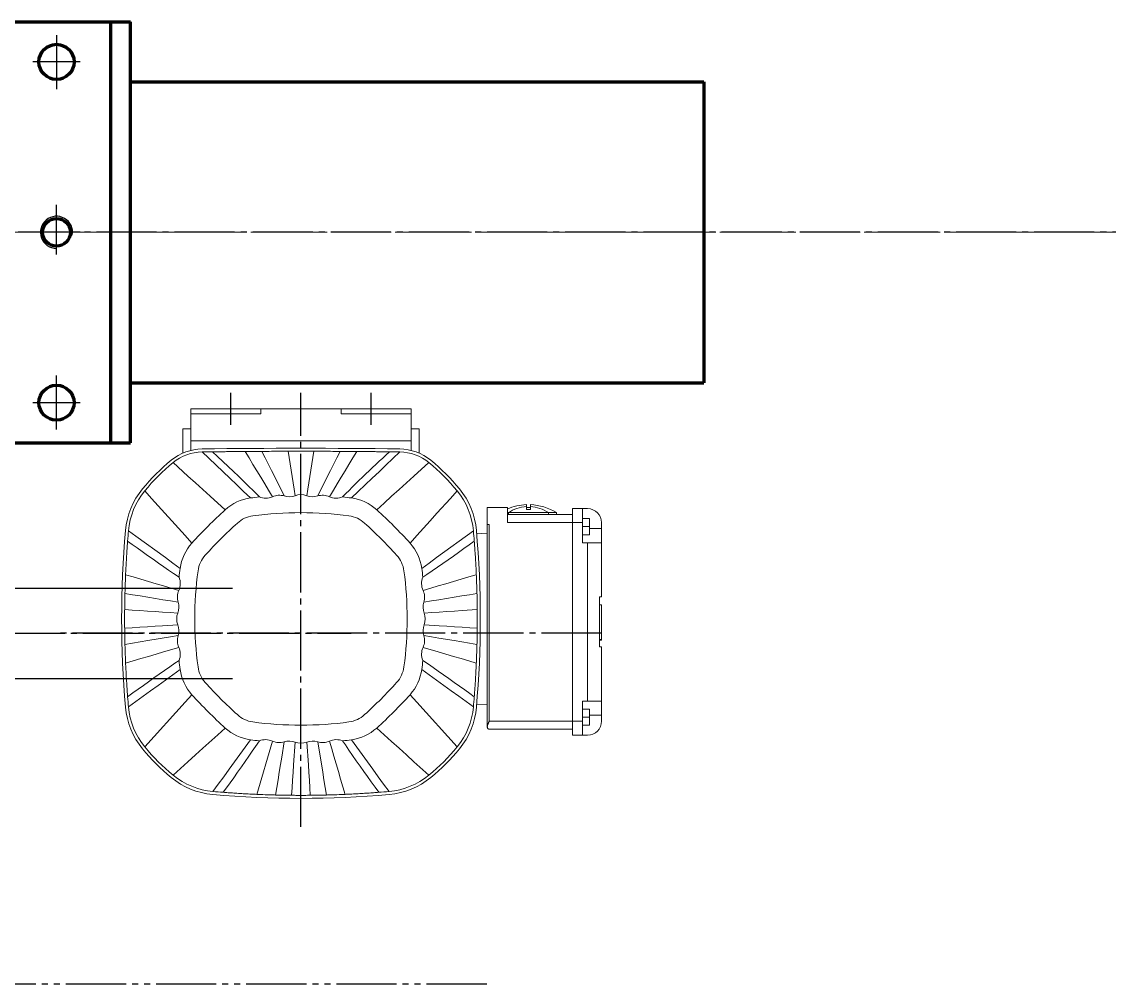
# Model space of a CAD drawing. Header units: millimetres. Extents: x 12881 to 26448, y 40 to 11902.
# Drawn here: x 18080 to 18623, y 7766 to 8246 of the extents above; entities that cross this region are included whole.
import ezdxf

# ---------------------------------------------------------------- set-up
doc = ezdxf.new("R2010")
doc.units = ezdxf.units.MM
for name, pattern in [('EB_DASHDOT', [39, 30, -3, 3, -3]), ('EB_DASHDOTDOT', [45, 30, -3, 3, -3, 3, -3]), ('点画线', [18, 12, -2, 2, -2])]:
    doc.linetypes.add(name, pattern=pattern)
doc.layers.get('0').update_dxf_attribs({"lineweight": 35})
for name, color, linetype, lineweight in [('9双点划线层', 6, 'EB_DASHDOTDOT', 0), ('CAXA0', 7, 'Continuous', 70), ('CAXA1', 1, 'EB_DASHDOT', 25), ('CAXA3', 7, 'Continuous', 25), ('CAXA4', 3, 'Continuous', 25), ('CAXA7', 30, 'EB_DASHDOTDOT', 25), ('中心线层', 1, '点画线', 18)]:
    doc.layers.add(name, color=color, linetype=linetype, lineweight=lineweight)

# ---------------------------------------------------------------- blocks, each defined once
blk = doc.blocks.new('CAXBLOCK7050_1')
at = {"layer": 'CAXA0'}
blk.add_circle((0, 0), 6.92, dxfattribs=at)
at = {"layer": 'CAXA1', "linetype": 'EB_DASHDOT', "lineweight": 25}
for p, q in [((0, -11), (0, 11)), ((11, 0), (-11, 0))]:
    blk.add_line(p, q, dxfattribs=at)
at = {"layer": 'CAXA3'}
blk.add_arc((0, 0), 8, 350, 270, dxfattribs=at)
blk = doc.blocks.new('CAXBLOCK7049_1')
at = {"layer": 'CAXA0'}
for p, q in [((-120, 105), (145, 105)), ((135, 105), (135, -105)), ((145, -105), (145, 105)), ((-130, 95), (-130, 30)), ((-63, 75), (63, 75)), ((-63, 69), (63, 69)), ((-75, -63), (-75, 63)), ((-69, -63), (-69, 63)), ((69, 63), (69, -63)), ((75, -63), (75, 63)), ((-130, 30), (-130, -30)), ((-130, -30), (-130, -95)), ((63, -69), (-63, -69)), ((63, -75), (-63, -75)), ((-120, -105), (145, -105))]:
    blk.add_line(p, q, dxfattribs=at)
for centre in [(-108, 85), (108, 85), (-108, 0), (-108, -85), (108, -85)]:
    blk.add_circle(centre, 8.75, dxfattribs=at)
for centre, radius, start, end in [((-120, 95), 10, 90, 180), ((-63, 63), 12, 90, 180), ((63, 63), 12, 0, 90), ((-63, 63), 6, 90, 180), ((63, 63), 6, 360, 90), ((-63, -63), 12, 180, 270), ((-63, -63), 6, 180, 270), ((63, -63), 12, 270, 0), ((63, -63), 6, 270, 0), ((-120, -95), 10, 180, 270)]:
    blk.add_arc(centre, radius, start, end, dxfattribs=at)
at = {"layer": 'CAXA1'}
for p, q in [((-108, 98.39), (-108, 71.37)), ((108, 98.39), (108, 71.37)), ((-108, -8.53), (-108, 13.63)), ((108, -8.53), (108, 13.63)), ((-108, -98.39), (-108, -71.37)), ((108, -98.39), (108, -71.37))]:
    blk.add_line(p, q, dxfattribs=at)
at = {"layer": 'CAXA1', "linetype": 'EB_DASHDOT', "lineweight": 25}
for p, q in [((0, -101.72), (0, 91.53)), ((-119.75, 85), (-96.25, 85)), ((119.75, 85), (96.25, 85)), ((145, 38.52), (145, 74.52)), ((-108, -11), (-108, 11)), ((108, -11), (108, 11)), ((-119.75, 0), (-96.25, 0)), ((119.75, 0), (96.25, 0)), ((66, 0), (-66, 0)), ((-119.75, -85), (-96.25, -85)), ((119.75, -85), (96.25, -85))]:
    blk.add_line(p, q, dxfattribs=at)
at = {"layer": 'CAXA4'}
blk.add_blockref('CAXBLOCK7050_1', (108, 0), dxfattribs=at)
blk = doc.blocks.new('CAXBLOCK7052_1')
at = {"layer": 'CAXA1', "linetype": 'EB_DASHDOT', "lineweight": 25}
blk.add_line((-1077.5, 0), (421.3, 0), dxfattribs=at)
at = {"layer": 'CAXA3'}
for p, q in [((-996.36, 22.5), (362.15, 22.5)), ((-996.36, -22.5), (362.15, -22.5))]:
    blk.add_line(p, q, dxfattribs=at)
blk = doc.blocks.new('CAXBLOCK7075_1')
at = {"layer": '9双点划线层', "color": 7, "linetype": 'Continuous', "lineweight": 0}
for p, q in [((-55, -20.783119), (-55, 0)), ((55, 0), (-55, 0)), ((-20, -2.5), (-20, 0)), ((20, -2.5), (20, 0)), ((55, -20.783363), (55, 0)), ((-20, -2.5), (-55, -2.5)), ((55, -2.5), (20, -2.5)), ((-59, -22.148666), (-59, -10)), ((-55.000015, -10), (-59, -10)), ((59, -10), (54.999985, -10)), ((59, -22.148666), (59, -10)), ((55, -16), (-55, -16)), ((-35.509171, -34.6632), (-49.280792, -21.543343)), ((-43.662697, -21.469528), (-44.178307, -21.475922)), ((-41.605217, -23.863907), (-44.178253, -21.475914)), ((-43.128761, -21.462975), (-43.662697, -21.469528)), ((-42.579498, -21.456322), (-43.128761, -21.462975)), ((-42.017906, -21.4496), (-42.579498, -21.456322)), ((-41.446983, -21.442856), (-42.017906, -21.4496)), ((-40.868996, -21.436127), (-41.446983, -21.442856)), ((-40.28157, -21.429398), (-40.868996, -21.436127)), ((-39.685257, -21.422661), (-40.28157, -21.429398)), ((-39.08139, -21.415947), (-39.685257, -21.422661)), ((-38.471283, -21.409256), (-39.08139, -21.415947)), ((-37.856277, -21.402626), (-38.471283, -21.409256)), ((-37.237686, -21.396049), (-37.856277, -21.402626)), ((-36.616837, -21.389565), (-37.237686, -21.396049)), ((-35.995064, -21.383171), (-36.616837, -21.389565)), ((-35.373688, -21.3769), (-35.995064, -21.383171)), ((-34.753738, -21.37075), (-35.373688, -21.3769)), ((-34.132729, -21.3647), (-34.753738, -21.37075)), ((-33.510307, -21.358749), (-34.132729, -21.3647)), ((-32.887131, -21.352905), (-33.510307, -21.358749)), ((-32.263855, -21.34716), (-32.887131, -21.352905)), ((-31.641136, -21.341537), (-32.263855, -21.34716)), ((-31.019531, -21.336029), (-31.641136, -21.341537)), ((-30.398376, -21.330635), (-31.019531, -21.336029)), ((-29.777809, -21.325356), (-30.398376, -21.330635)), ((-29.158279, -21.32019), (-29.777809, -21.325356)), ((-28.53978, -21.315147), (-29.158279, -21.32019)), ((-27.864288, -21.309769), (-28.53978, -21.315147)), ((-27.358459, -21.305817), (-27.864265, -21.309761)), ((-25.912636, -24.531647), (-27.864265, -21.309761)), ((-26.70739, -21.300842), (-27.358459, -21.305817)), ((-25.928024, -21.295044), (-26.70739, -21.300842)), ((-25.037331, -21.288628), (-25.928024, -21.295044)), ((-24.052307, -21.281784), (-25.037331, -21.288628)), ((-23.014656, -21.274879), (-24.052307, -21.281784)), ((-22.066772, -21.268822), (-23.014656, -21.274879)), ((-21.234055, -21.263718), (-22.066772, -21.268822)), ((-20.522766, -21.259521), (-21.234055, -21.263718)), ((-19.939186, -21.256187), (-20.522766, -21.259521)), ((-19.489578, -21.2537), (-19.939186, -21.256187)), ((-17.896927, -24.432877), (-19.489571, -21.2537)), ((-18.265572, -21.247169), (-19.489548, -21.2537)), ((-17.080055, -21.241249), (-18.265572, -21.247169)), ((-15.889565, -21.235703), (-17.080055, -21.241249)), ((-14.697456, -21.230545), (-15.889565, -21.235703)), ((-13.50708, -21.225792), (-14.697456, -21.230545)), ((-12.321281, -21.221458), (-13.50708, -21.225792)), ((-11.135651, -21.217529), (-12.321281, -21.221458)), ((-9.950348, -21.213997), (-11.135651, -21.217529)), ((-8.767334, -21.210869), (-9.950348, -21.213997)), ((-7.585846, -21.208138), (-8.767334, -21.210869)), ((-6.383865, -21.205765), (-7.585846, -21.208138)), ((-5.89135, -24.368423), (-6.383865, -21.205765)), ((-5.823265, -21.204788), (-6.383858, -21.205757)), ((-5.129387, -21.203712), (-5.823265, -21.204788)), ((-4.31192, -21.202629), (-5.129387, -21.203712)), ((-3.380554, -21.201622), (-4.31192, -21.202629)), ((-2.344986, -21.200783), (-3.380554, -21.201622)), ((-1.214905, -21.200218), (-2.344986, -21.200783)), ((0, -21.200005), (-1.214905, -21.200218)), ((1.214905, -21.200218), (0, -21.200005)), ((2.344986, -21.200783), (1.214905, -21.200218)), ((3.380554, -21.201622), (2.344986, -21.200783)), ((4.31192, -21.202629), (3.380554, -21.201622)), ((5.129387, -21.203712), (4.31192, -21.202629)), ((5.823265, -21.204788), (5.129387, -21.203712)), ((6.383858, -21.205757), (5.823265, -21.204788)), ((6.383865, -21.205765), (5.89135, -24.368423)), ((7.588844, -21.208145), (6.383865, -21.205765)), ((8.779331, -21.210907), (7.588844, -21.208145)), ((9.973347, -21.214073), (8.779331, -21.210907)), ((11.168182, -21.217644), (9.973347, -21.214073)), ((12.36113, -21.221603), (11.168182, -21.217644)), ((13.549549, -21.225952), (12.36113, -21.221603)), ((14.736816, -21.230705), (13.549549, -21.225952)), ((15.923801, -21.235847), (14.736816, -21.230705)), ((17.107826, -21.241379), (15.923801, -21.235847)), ((18.289688, -21.247292), (17.107826, -21.241379)), ((19.489567, -21.2537), (17.896931, -24.432877)), ((19.489567, -21.2537), (18.289688, -21.247292)), ((19.93969, -21.256195), (19.489574, -21.2537)), ((20.524216, -21.259529), (19.93969, -21.256195)), ((21.236813, -21.263733), (20.524216, -21.259529)), ((22.071136, -21.268852), (21.236813, -21.263733)), ((23.020851, -21.274918), (22.071136, -21.268852)), ((24.058693, -21.28183), (23.020851, -21.274918)), ((25.041985, -21.288658), (24.058693, -21.28183)), ((25.931049, -21.295067), (25.041985, -21.288658)), ((27.864269, -21.309761), (25.912632, -24.531647)), ((26.709026, -21.300858), (25.931049, -21.295067)), ((27.359051, -21.305817), (26.709026, -21.300858)), ((27.864262, -21.309761), (27.359051, -21.305817)), ((28.515625, -21.314919), (27.864311, -21.309746)), ((29.18644, -21.320404), (28.515625, -21.314919)), ((29.943096, -21.326752), (29.18644, -21.320404)), ((30.769859, -21.333847), (29.943096, -21.326752)), ((31.586712, -21.341057), (30.769859, -21.333847)), ((32.392651, -21.348351), (31.586712, -21.341057)), ((33.187, -21.355713), (32.392651, -21.348351)), ((33.969074, -21.363144), (33.187, -21.355713)), ((34.738201, -21.370613), (33.969074, -21.363144)), ((35.493706, -21.378113), (34.738201, -21.370613)), ((36.234901, -21.385628), (35.493706, -21.378113)), ((36.961117, -21.393135), (36.234901, -21.385628)), ((37.671669, -21.400627), (36.961117, -21.393135)), ((38.365887, -21.408089), (37.671669, -21.400627)), ((39.049847, -21.415581), (38.365887, -21.408089)), ((39.730511, -21.423164), (39.049847, -21.415581)), ((40.405069, -21.430809), (39.730511, -21.423164)), ((41.070671, -21.438469), (40.405069, -21.430809)), ((41.724461, -21.446121), (41.070671, -21.438469)), ((42.363585, -21.45372), (41.724461, -21.446121)), ((42.986683, -21.461235), (42.363585, -21.45372)), ((44.178251, -21.475922), (42.495085, -23.037109)), ((43.593195, -21.468666), (42.986683, -21.461235)), ((44.17828, -21.475922), (43.593195, -21.468666)), ((49.280792, -21.543343), (45.837887, -24.823303)), ((-56.401901, -33.579338), (-63.845322, -26.861961)), ((-38.974403, -26.315651), (-41.605217, -23.863907)), ((-36.327705, -28.795235), (-38.974403, -26.315651)), ((-23.960999, -27.753525), (-25.912636, -24.531647)), ((-14.711655, -30.791229), (-17.896927, -24.432877)), ((-5.398827, -27.53109), (-5.89135, -24.368423)), ((5.89135, -24.368423), (5.398827, -27.53109)), ((17.896931, -24.432877), (14.711651, -30.791229)), ((25.912632, -24.531647), (23.960995, -27.753525)), ((39.101883, -26.196846), (37.41058, -27.779259)), ((40.799839, -24.613441), (39.101883, -26.196846)), ((42.495085, -23.037109), (40.799839, -24.613441)), ((45.837887, -24.823303), (42.394981, -28.103271)), ((63.84532, -26.861961), (56.401905, -33.579338)), ((-33.707016, -31.266716), (-36.327705, -28.795235)), ((-31.154236, -33.694176), (-33.707016, -31.266716)), ((-20.057724, -34.197296), (-23.960999, -27.753525)), ((-13.119011, -33.970398), (-14.711655, -30.791229)), ((-4.906311, -30.693756), (-5.398827, -27.53109)), ((-4.413788, -33.856415), (-4.906311, -30.693756)), ((4.906311, -30.693756), (4.413788, -33.856415)), ((5.398827, -27.53109), (4.906311, -30.693756)), ((14.711651, -30.791229), (13.119011, -33.970398)), ((22.009361, -30.97541), (20.057724, -34.197296)), ((23.960995, -27.753525), (22.009361, -30.97541)), ((32.383518, -32.522346), (30.671452, -34.15583)), ((34.074711, -30.918953), (32.383518, -32.522346)), ((35.735302, -29.352615), (34.074711, -30.918953)), ((38.952076, -31.383232), (35.509171, -34.6632)), ((37.41058, -27.779259), (35.735302, -29.352615)), ((42.394981, -28.103271), (38.952076, -31.383232)), ((-52.680199, -36.938034), (-56.401901, -33.579338)), ((-48.958488, -40.296722), (-52.680199, -36.938034)), ((-32.066261, -37.943161), (-35.509171, -34.6632)), ((-28.62336, -41.223129), (-32.066261, -37.943161)), ((-28.65358, -36.097473), (-31.154236, -33.694176)), ((-26.142769, -38.545242), (-28.65358, -36.097473)), ((-18.106087, -37.419174), (-20.057724, -34.197296)), ((-16.154449, -40.64106), (-18.106087, -37.419174)), ((-11.526375, -37.149574), (-13.119011, -33.970398)), ((-9.933731, -40.328751), (-11.526375, -37.149574)), ((-3.921272, -37.019081), (-4.413788, -33.856415)), ((-3.428749, -40.18174), (-3.921272, -37.019081)), ((3.921272, -37.019081), (3.428749, -40.18174)), ((4.413788, -33.856415), (3.921272, -37.019081)), ((11.526371, -37.149574), (9.933735, -40.328751)), ((13.119011, -33.970398), (11.526371, -37.149574)), ((18.106087, -37.419174), (16.154453, -40.64106)), ((20.057724, -34.197296), (18.106087, -37.419174)), ((27.2603, -37.45076), (25.59901, -39.081055)), ((28.957413, -35.803825), (27.2603, -37.45076)), ((32.066265, -37.943161), (28.62336, -41.223129)), ((30.671452, -34.15583), (28.957413, -35.803825)), ((35.509171, -34.6632), (32.066265, -37.943161)), ((52.680199, -36.938034), (48.95849, -40.296722)), ((56.401905, -33.579338), (52.680199, -36.938034)), ((-74.579346, -44.676392), (-77.938034, -40.954681)), ((-45.236786, -43.655411), (-48.958488, -40.296722)), ((-25.18045, -44.50309), (-28.62336, -41.223129)), ((-23.685547, -40.986839), (-26.142769, -38.545242)), ((-21.764442, -42.935692), (-23.685547, -40.986839)), ((-20.773254, -43.95739), (-21.764442, -42.935692)), ((-14.20282, -43.862946), (-16.154449, -40.64106)), ((-8.341095, -43.507927), (-9.933731, -40.328751)), ((-2.936234, -43.344406), (-3.428749, -40.18174)), ((3.428749, -40.18174), (2.936234, -43.344406)), ((9.933735, -40.328751), (8.341095, -43.507927)), ((16.154453, -40.64106), (14.202816, -43.862946)), ((22.369682, -42.318207), (20.773296, -43.957405)), ((23.978302, -40.693085), (22.369682, -42.318207)), ((25.59901, -39.081055), (23.978302, -40.693085)), ((28.62336, -41.223129), (25.180454, -44.50309)), ((48.95849, -40.296722), (45.236784, -43.655411)), ((77.938037, -40.954681), (74.579348, -44.676392)), ((-71.220657, -48.398094), (-74.579346, -44.676392)), ((-67.861969, -52.119801), (-71.220657, -48.398094)), ((-37.793365, -50.372787), (-45.236786, -43.655411)), ((41.515076, -47.014099), (37.793369, -50.372787)), ((45.236784, -43.655411), (41.515076, -47.014099)), ((74.579348, -44.676392), (67.861969, -52.119801)), ((112.5, -48.82748), (112.5, -47.818871)), ((112.5, -50.232635), (112.5, -48.827541)), ((114.5, -50.232635), (114.5, -47.818871)), ((-64.503281, -55.841511), (-67.861969, -52.119801)), ((67.861969, -52.119801), (64.50328, -55.841511)), ((93, -158.799999), (93, -49.299999)), ((103, -49.299999), (93, -49.299999)), ((103, -56.799999), (103, -49.299999)), ((127.5, -51.799999), (103, -51.799999)), ((135.5, -52.799999), (103, -52.799999)), ((103.5, -52.799999), (103.5, -51.799999)), ((123.5, -52.799999), (123.5, -51.799999)), ((127.5, -52.799999), (127.5, -51.799999)), ((135.5, -162.799999), (135.5, -49.799999)), ((143, -49.799999), (135.5, -49.799999)), ((140.5, -66.799999), (140.5, -49.799999)), ((-61.144592, -59.563217), (-64.503281, -55.841511)), ((-57.785904, -63.284924), (-61.144592, -59.563217)), ((61.14459, -59.563217), (57.785901, -63.284924)), ((64.50328, -55.841511), (61.14459, -59.563217)), ((94, -57.799999), (93, -57.799999)), ((94, -155.799999), (94, -57.799999)), ((140.5, -56.799999), (103, -56.799999)), ((144, -54.799999), (140.5, -54.799999)), ((144, -58.799999), (140.5, -58.799999)), ((144, -58.799999), (144, -54.799999)), ((144, -62.799999), (144, -58.799999)), ((150, -59.799999), (150, -56.799999)), ((-82.379898, -63.546848), (-86.06041, -60.868065)), ((-67.657913, -74.261982), (-82.379898, -63.546848)), ((-54.427208, -67.00663), (-57.785904, -63.284924)), ((57.785901, -63.284924), (54.427212, -67.00663)), ((86.060404, -60.868065), (67.657908, -74.261982)), ((93, -62.299999), (87.674534, -62.114029)), ((144, -62.799999), (140.5, -62.799999)), ((150, -59.799999), (143.999992, -59.799999)), ((150, -66.799999), (150, -59.799999)), ((-86.775284, -69.878654), (-86.835922, -70.75293)), ((-86.715317, -69.035004), (-86.775284, -69.878654)), ((-86.656265, -68.223358), (-86.715317, -69.035004)), ((-86.598404, -67.445095), (-86.656265, -68.223358)), ((-86.541992, -66.701588), (-86.598404, -67.445095)), ((-86.487274, -65.994213), (-86.541992, -66.701588)), ((-84.224731, -67.623371), (-86.487289, -65.994213)), ((-81.772141, -69.385452), (-84.224731, -67.623371)), ((-79.182449, -71.240479), (-81.772141, -69.385452)), ((81.277635, -69.739594), (78.646755, -71.62281)), ((83.903888, -67.853859), (81.277635, -69.739594)), ((86.487285, -65.994213), (83.903888, -67.853859)), ((86.543661, -66.723209), (86.487281, -65.994194)), ((86.601836, -67.49044), (86.543661, -66.723209)), ((86.661526, -68.294464), (86.601836, -67.49044)), ((86.72245, -69.133862), (86.661526, -68.294464)), ((86.78433, -70.007214), (86.72245, -69.133862)), ((86.846888, -70.913097), (86.78433, -70.007214)), ((150, -66.799999), (140.5, -66.799999)), ((143, -145.799999), (143, -66.799999)), ((150, -93.799999), (150, -66.799999)), ((-87.135773, -75.461643), (-87.191986, -76.431675)), ((-87.077988, -74.49641), (-87.135773, -75.461643)), ((-87.018738, -73.537857), (-87.077988, -74.49641)), ((-86.95816, -72.587868), (-87.018738, -73.537857)), ((-86.896973, -71.65646), (-86.95816, -72.587868)), ((-86.835922, -70.75293), (-86.896973, -71.65646)), ((-76.50856, -73.14846), (-79.182449, -71.240479)), ((-73.803421, -75.069412), (-76.50856, -73.14846)), ((-71.119934, -76.963352), (-73.803421, -75.069412)), ((-63.977402, -76.940762), (-67.657913, -74.261982)), ((67.657908, -74.261982), (63.977409, -76.940762)), ((73.442003, -75.325302), (70.778673, -77.203476)), ((76.04948, -73.474884), (73.442003, -75.325302)), ((78.646755, -71.62281), (76.04948, -73.474884)), ((86.909626, -71.846916), (86.846888, -70.913097)), ((86.971389, -72.793293), (86.909626, -71.846916)), ((87.031891, -73.748322), (86.971389, -72.793293)), ((87.090956, -74.709595), (87.031891, -73.748322)), ((87.148404, -75.674713), (87.090956, -74.709595)), ((87.20406, -76.64127), (87.148404, -75.674713)), ((-87.443512, -81.251234), (-87.480789, -82.051964)), ((-87.398666, -80.322258), (-87.443512, -81.251234)), ((-87.34996, -79.351803), (-87.398666, -80.322258)), ((-87.29921, -78.378635), (-87.34996, -79.351803)), ((-87.246506, -77.404633), (-87.29921, -78.378635)), ((-87.191986, -76.431675), (-87.246506, -77.404633)), ((-68.511002, -78.790291), (-71.119934, -76.963352)), ((-66.026505, -80.512371), (-68.511002, -78.790291)), ((-63.58548, -82.182131), (-66.026505, -80.512371)), ((-60.296906, -79.619545), (-63.977402, -76.940762)), ((63.977409, -76.940762), (60.296909, -79.619545)), ((65.511884, -80.866394), (62.887645, -82.654104)), ((68.126693, -79.058075), (65.511884, -80.866394)), ((70.778673, -77.203476), (68.126693, -79.058075)), ((87.257796, -77.607628), (87.20406, -76.64127)), ((87.30972, -78.575413), (87.257796, -77.607628)), ((87.359776, -79.543461), (87.30972, -78.575413)), ((87.40739, -80.499832), (87.359776, -79.543461)), ((87.448353, -81.352331), (87.40739, -80.499832)), ((87.482852, -82.096607), (87.448353, -81.352331)), ((-87.63826, -85.812748), (-87.678635, -86.903318)), ((-87.600128, -84.836899), (-87.63826, -85.812748)), ((-87.565552, -83.991413), (-87.600128, -84.836899)), ((-87.535828, -83.291939), (-87.565552, -83.991413)), ((-87.512283, -82.754122), (-87.535828, -83.291939)), ((-87.480789, -82.051964), (-87.512299, -82.754072)), ((-83.71582, -83.874554), (-87.512283, -82.754114)), ((-79.919357, -84.994991), (-83.71582, -83.874554)), ((-76.122894, -86.115429), (-79.919357, -84.994991)), ((-72.326431, -87.235868), (-76.122894, -86.115429)), ((-60.842697, -84.026943), (-63.58548, -82.182131)), ((62.887645, -82.654104), (60.842642, -84.026806)), ((76.122898, -86.115429), (72.326438, -87.235868)), ((79.919358, -84.994991), (76.122898, -86.115429)), ((83.715817, -83.874554), (79.919358, -84.994991)), ((87.512278, -82.754114), (83.715817, -83.874554)), ((87.512309, -82.754072), (87.482852, -82.096607)), ((87.53586, -83.292667), (87.512283, -82.754122)), ((87.56563, -83.99342), (87.53586, -83.292667)), ((87.600276, -84.840612), (87.56563, -83.99342)), ((87.63848, -85.818483), (87.600276, -84.840612)), ((87.678924, -86.911266), (87.63848, -85.818483)), ((-87.838043, -92.093355), (-87.856979, -92.854538)), ((-87.824799, -91.581167), (-87.838043, -92.09334)), ((-84.045746, -92.716999), (-87.838028, -92.093348)), ((-87.806641, -90.911585), (-87.824799, -91.581167)), ((-87.783218, -90.095556), (-87.806641, -90.911585)), ((-87.754166, -89.144047), (-87.783218, -90.095556)), ((-87.719131, -88.068018), (-87.754166, -89.144047)), ((-87.678635, -86.903318), (-87.719131, -88.068018)), ((-68.529984, -88.356306), (-72.326431, -87.235868)), ((-64.733521, -89.476746), (-68.529984, -88.356306)), ((-60.937057, -90.597183), (-64.733521, -89.476746)), ((64.733518, -89.476746), (60.937058, -90.597183)), ((68.529978, -88.356306), (64.733518, -89.476746)), ((72.326438, -87.235868), (68.529978, -88.356306)), ((87.838029, -92.093348), (84.045749, -92.716999)), ((87.719393, -88.075857), (87.678924, -86.911266)), ((87.754339, -89.149635), (87.719393, -88.075857)), ((87.783319, -90.099138), (87.754339, -89.149635)), ((87.806691, -90.913502), (87.783319, -90.099138)), ((87.824812, -91.581858), (87.806691, -90.913502)), ((87.838038, -92.09334), (87.824812, -91.581858)), ((87.849298, -92.539841), (87.838038, -92.093355)), ((-87.93692, -96.869088), (-87.957123, -98.256461)), ((-87.90947, -95.298767), (-87.93692, -96.869088)), ((-87.881653, -93.932257), (-87.90947, -95.298767)), ((-87.856979, -92.854538), (-87.881653, -93.932257)), ((-80.253464, -93.340651), (-84.045746, -92.716999)), ((-76.461197, -93.964302), (-80.253464, -93.340651)), ((-72.668915, -94.587952), (-76.461197, -93.964302)), ((-68.876633, -95.211603), (-72.668915, -94.587952)), ((-65.084351, -95.835255), (-68.876633, -95.211603)), ((-61.292068, -96.458906), (-65.084351, -95.835255)), ((65.084351, -95.835255), (61.292071, -96.458906)), ((68.87663, -95.211603), (65.084351, -95.835255)), ((72.66891, -94.587952), (68.87663, -95.211603)), ((76.46119, -93.964302), (72.66891, -94.587952)), ((80.253469, -93.340651), (76.46119, -93.964302)), ((84.045749, -92.716999), (80.253469, -93.340651)), ((87.863269, -93.119055), (87.849298, -92.539841)), ((87.879281, -93.823738), (87.863269, -93.119055)), ((87.896665, -94.646633), (87.879281, -93.823738)), ((87.914749, -95.580481), (87.896665, -94.646633)), ((87.932457, -96.593916), (87.914749, -95.580481)), ((87.947101, -97.535631), (87.932457, -96.593916)), ((87.958615, -98.371131), (87.947101, -97.535631)), ((149, -118.799999), (149, -93.799999)), ((150, -93.799999), (149, -93.799999)), ((-87.993118, -102.167594), (-87.997238, -103.130738)), ((-87.988068, -101.337225), (-87.993118, -102.167594)), ((-87.982803, -100.652899), (-87.988068, -101.337225)), ((-87.978119, -100.127879), (-87.982803, -100.652899)), ((-87.970367, -99.357313), (-87.978119, -100.127864)), ((-84.189178, -100.375857), (-87.978104, -100.127872)), ((-87.957123, -98.256461), (-87.970367, -99.357313)), ((-80.400238, -100.623842), (-84.189178, -100.375857)), ((-76.611313, -100.871827), (-80.400238, -100.623842)), ((-72.822388, -101.119813), (-76.611313, -100.871827)), ((-69.033447, -101.367798), (-72.822388, -101.119813)), ((-65.244522, -101.615784), (-69.033447, -101.367798)), ((-61.455597, -101.863769), (-65.244522, -101.615784)), ((65.244523, -101.615784), (61.455593, -101.863769)), ((69.033453, -101.367798), (65.244523, -101.615784)), ((72.822384, -101.119813), (69.033453, -101.367798)), ((76.611314, -100.871827), (72.822384, -101.119813)), ((80.400245, -100.623842), (76.611314, -100.871827)), ((87.978105, -100.127872), (80.400245, -100.623842)), ((87.967373, -99.089169), (87.958615, -98.371131)), ((87.973747, -99.678495), (87.967373, -99.089169)), ((87.978112, -100.127864), (87.973747, -99.678495)), ((87.982816, -100.653621), (87.978112, -100.127879)), ((87.988076, -101.339222), (87.982816, -100.653621)), ((87.99314, -102.171309), (87.988076, -101.339222)), ((87.997254, -103.136504), (87.99314, -102.171309)), ((150, -97.800144), (148.999924, -97.800144)), ((150, -97.80022), (148.999947, -97.80022)), ((150, -97.833429), (148.999947, -97.833429)), ((150, -97.800143), (149, -97.800143)), ((150, -97.833429), (150, -97.800221)), ((150, -115.121637), (150, -97.833429)), ((-87.997238, -103.130738), (-87.999664, -104.213395)), ((-87.999664, -105.378566), (-87.999664, -104.213395)), ((-87.997253, -106.463496), (-87.999664, -105.378566)), ((-87.993134, -107.428692), (-87.997253, -106.463496)), ((-87.988083, -108.260778), (-87.993134, -107.428692)), ((-87.982819, -108.94638), (-87.988083, -108.260778)), ((-72.822388, -108.480188), (-76.611313, -108.728173)), ((-69.033447, -108.232202), (-72.822388, -108.480188)), ((-61.455597, -107.736232), (-69.033447, -108.232202)), ((69.033453, -108.232202), (61.455593, -107.736232)), ((72.822384, -108.480188), (69.033453, -108.232202)), ((76.611314, -108.728173), (72.822384, -108.480188)), ((87.988063, -108.262775), (87.98281, -108.947102)), ((87.993121, -107.432407), (87.988063, -108.262775)), ((87.997236, -106.469262), (87.993121, -107.432407)), ((87.999658, -105.386605), (87.997236, -106.469262)), ((87.999667, -104.221434), (87.997254, -103.136504)), ((87.999667, -104.221434), (87.999658, -105.386605)), ((-87.978119, -109.472121), (-87.982819, -108.94638)), ((-87.970367, -110.241847), (-87.978119, -109.472137)), ((-84.189178, -109.224144), (-87.978104, -109.472129)), ((-87.957153, -111.341297), (-87.970367, -110.241847)), ((-87.936981, -112.726841), (-87.957153, -111.341297)), ((-87.909546, -114.297232), (-87.936981, -112.726841)), ((-80.400238, -108.976158), (-84.189178, -109.224144)), ((-76.611313, -108.728173), (-80.400238, -108.976158)), ((-65.084351, -113.764746), (-76.461197, -115.635699)), ((-61.292068, -113.141094), (-65.084351, -113.764746)), ((65.084351, -113.764746), (61.292071, -113.141094)), ((68.87663, -114.388397), (65.084351, -113.764746)), ((80.400245, -108.976158), (76.611314, -108.728173)), ((84.189175, -109.224144), (80.400245, -108.976158)), ((87.978105, -109.472129), (84.189175, -109.224144)), ((87.936917, -112.730912), (87.909474, -114.301234)), ((87.957118, -111.343539), (87.936917, -112.730912)), ((87.970366, -110.242687), (87.957118, -111.343539)), ((87.978112, -109.472137), (87.970366, -110.242687)), ((87.98281, -108.947102), (87.978112, -109.472121)), ((-87.881699, -115.665774), (-87.909546, -114.297232)), ((-87.856995, -116.744966), (-87.881699, -115.665774)), ((-87.838043, -117.506646), (-87.856995, -116.744966)), ((-87.824814, -118.018143), (-87.838043, -117.50666)), ((-84.045746, -116.883001), (-87.838028, -117.506653)), ((-87.806686, -118.686499), (-87.824814, -118.018143)), ((-87.783325, -119.500862), (-87.806686, -118.686499)), ((-80.253464, -116.25935), (-84.045746, -116.883001)), ((-76.461197, -115.635699), (-80.253464, -116.25935)), ((-60.937057, -119.002817), (-68.529984, -121.243693)), ((68.529978, -121.243693), (60.937058, -119.002817)), ((76.46119, -115.635699), (68.87663, -114.388397)), ((80.253469, -116.25935), (76.46119, -115.635699)), ((84.045749, -116.883001), (80.253469, -116.25935)), ((87.838029, -117.506653), (84.045749, -116.883001)), ((87.806637, -118.688415), (87.783212, -119.504443)), ((87.824794, -118.018833), (87.806637, -118.688415)), ((87.838038, -117.50666), (87.824794, -118.018833)), ((87.856981, -116.745462), (87.838039, -117.506646)), ((87.881655, -115.667744), (87.856981, -116.745462)), ((87.909474, -114.301234), (87.881655, -115.667744)), ((150, -115.215012), (148.999916, -115.215012)), ((150, -115.338655), (148.999916, -115.338655)), ((150, -115.121637), (148.999954, -115.121637)), ((150, -115.188428), (148.999954, -115.188428)), ((150, -118.799999), (149, -118.799999)), ((150, -115.188428), (150, -115.121637)), ((150, -115.215012), (150, -115.188484)), ((150, -115.338655), (150, -115.215012)), ((150, -155.799999), (150, -118.799999)), ((-87.754333, -120.450366), (-87.783325, -119.500862)), ((-87.719391, -121.524143), (-87.754333, -120.450366)), ((-87.678925, -122.688734), (-87.719391, -121.524143)), ((-87.638474, -123.781517), (-87.678925, -122.688734)), ((-87.600281, -124.759388), (-87.638474, -123.781517)), ((-87.565628, -125.606582), (-87.600281, -124.759388)), ((-79.919357, -124.605009), (-83.71582, -125.725448)), ((-76.122894, -123.484571), (-79.919357, -124.605009)), ((-72.326431, -122.364132), (-76.122894, -123.484571)), ((-68.529984, -121.243693), (-72.326431, -122.364132)), ((76.122898, -123.484571), (68.529978, -121.243693)), ((79.919358, -124.605009), (76.122898, -123.484571)), ((83.715817, -125.725448), (79.919358, -124.605009)), ((87.600128, -124.763103), (87.565547, -125.608587)), ((87.638261, -123.787252), (87.600128, -124.763103)), ((87.678638, -122.696682), (87.638261, -123.787252)), ((87.719129, -121.531983), (87.678638, -122.696682)), ((87.754161, -120.455954), (87.719129, -121.531983)), ((87.783212, -119.504443), (87.754161, -120.455954)), ((-87.535858, -126.307334), (-87.565628, -125.606582)), ((-87.512283, -126.84588), (-87.535858, -126.307334)), ((-87.482849, -127.503393), (-87.512314, -126.845928)), ((-83.71582, -125.725448), (-87.512283, -126.845886)), ((-87.448349, -128.247669), (-87.482849, -127.503393)), ((-87.407394, -129.100168), (-87.448349, -128.247669)), ((-87.359772, -130.056541), (-87.407394, -129.100168)), ((-87.309723, -131.024588), (-87.359772, -130.056541)), ((-65.511887, -128.733606), (-68.126694, -130.541925)), ((-62.88765, -126.945896), (-65.511887, -128.733606)), ((-60.296906, -129.980453), (-63.977402, -132.659237)), ((-60.842636, -125.573195), (-62.88765, -126.945896)), ((63.977409, -132.659237), (60.296909, -129.980453)), ((63.585487, -127.41787), (60.842694, -125.573057)), ((66.026511, -129.087629), (63.585487, -127.41787)), ((68.511003, -130.809711), (66.026511, -129.087629)), ((87.512278, -126.845886), (83.715817, -125.725448)), ((87.384073, -129.572699), (87.34346, -130.375017)), ((87.423037, -128.777201), (87.384073, -129.572699)), ((87.457268, -128.056795), (87.423037, -128.777201)), ((87.486621, -127.419868), (87.457268, -128.056795)), ((87.512305, -126.845928), (87.486621, -127.419868)), ((87.535829, -126.308061), (87.512283, -126.84588)), ((87.565547, -125.608587), (87.535829, -126.308061)), ((-87.257797, -131.992373), (-87.309723, -131.024588)), ((-87.204056, -132.958733), (-87.257797, -131.992373)), ((-87.148407, -133.925287), (-87.204056, -132.958733)), ((-87.090958, -134.890404), (-87.148407, -133.925287)), ((-87.031891, -135.851679), (-87.090958, -134.890404)), ((-73.442001, -134.274698), (-76.049484, -136.125118)), ((-70.778671, -132.396524), (-73.442001, -134.274698)), ((-67.657913, -135.33802), (-71.338409, -138.016804)), ((-68.126694, -130.541925), (-70.778671, -132.396524)), ((-63.977402, -132.659237), (-67.657913, -135.33802)), ((67.657908, -135.33802), (63.977409, -132.659237)), ((71.338407, -138.016804), (67.657908, -135.33802)), ((71.119927, -132.63665), (68.511003, -130.809711)), ((73.803421, -134.530588), (71.119927, -132.63665)), ((76.508568, -136.451542), (73.803421, -134.530588)), ((87.072886, -135.187237), (87.023947, -135.979103)), ((87.120842, -134.390697), (87.072886, -135.187237)), ((87.167745, -133.590548), (87.120842, -134.390697)), ((87.213526, -132.787846), (87.167745, -133.590548)), ((87.258118, -131.98365), (87.213526, -132.787846)), ((87.301453, -131.179022), (87.258118, -131.98365)), ((87.34346, -130.375017), (87.301453, -131.179022)), ((-86.97139, -136.806705), (-87.031891, -135.851679)), ((-86.909622, -137.753084), (-86.97139, -136.806705)), ((-86.846893, -138.686905), (-86.909622, -137.753084)), ((-86.784332, -139.592787), (-86.846893, -138.686905)), ((-86.722443, -140.466137), (-86.784332, -139.592787)), ((-86.66153, -141.305534), (-86.722443, -140.466137)), ((-81.277634, -139.860405), (-83.903885, -141.746143)), ((-78.646759, -137.977192), (-81.277634, -139.860405)), ((-75.018906, -140.695585), (-78.699402, -143.374369)), ((-76.049484, -136.125118), (-78.646759, -137.977192)), ((-71.338409, -138.016804), (-75.018906, -140.695585)), ((75.018907, -140.695585), (71.338407, -138.016804)), ((78.699406, -143.374369), (75.018907, -140.695585)), ((79.182446, -138.359522), (76.508568, -136.451542)), ((81.772139, -140.214548), (79.182446, -138.359522)), ((84.224725, -141.976631), (81.772139, -140.214548)), ((86.723088, -140.456741), (86.674125, -141.133089)), ((86.772662, -139.758675), (86.723088, -140.456741)), ((86.822698, -139.039665), (86.772662, -139.758675)), ((86.873051, -138.300491), (86.822698, -139.039665)), ((86.923575, -137.541925), (86.873051, -138.300491)), ((86.974091, -136.765242), (86.923575, -137.541925)), ((87.023947, -135.979103), (86.974091, -136.765242)), ((-86.601837, -142.109558), (-86.66153, -141.305534)), ((-86.543655, -142.876789), (-86.601837, -142.109558)), ((-86.487274, -143.605806), (-86.543655, -142.876789)), ((-83.903885, -141.746143), (-86.487289, -143.605789)), ((-82.379898, -146.05315), (-86.06041, -148.731934)), ((-78.699402, -143.374369), (-82.379898, -146.05315)), ((-57.785904, -146.315075), (-77.938034, -168.645321)), ((-54.427208, -142.593369), (-57.785904, -146.315075)), ((57.785901, -146.315075), (54.427212, -142.593369)), ((77.938037, -168.645321), (57.785901, -146.315075)), ((82.379905, -146.05315), (78.699406, -143.374369)), ((86.060404, -148.731934), (82.379905, -146.05315)), ((86.487287, -143.605785), (84.224725, -141.976631)), ((86.532346, -143.024069), (86.487277, -143.605787)), ((86.578607, -142.41753), (86.532346, -143.024069)), ((86.625916, -141.786943), (86.578607, -142.41753)), ((86.674125, -141.133089), (86.625916, -141.786943)), ((140.5, -155.799999), (140.5, -145.799999)), ((150, -145.799999), (140.5, -145.799999)), ((93, -147.299999), (87.674526, -147.48597)), ((144, -149.799999), (140.5, -149.799999)), ((144, -157.799999), (144, -149.799999)), ((93.304464, -157.274033), (93.233278, -157.453972)), ((93.381523, -157.09137), (93.304464, -157.274033)), ((93.463406, -156.906693), (93.381523, -157.09137)), ((93.549093, -156.720768), (93.463406, -156.906693)), ((93.637569, -156.534363), (93.549093, -156.720768)), ((93.727821, -156.348251), (93.637569, -156.534363)), ((93.818907, -156.163277), (93.727821, -156.348251)), ((93.909904, -155.980305), (93.818907, -156.163277)), ((94, -155.799999), (93.909904, -155.980305)), ((140.5, -155.799999), (94, -155.799999)), ((144, -153.799999), (140.5, -153.799999)), ((140.5, -162.799999), (140.5, -155.799999)), ((150, -152.799999), (143.999992, -152.799999)), ((-41.515076, -162.585899), (-48.958488, -169.30328)), ((-37.793365, -159.227211), (-41.515076, -162.585899)), ((41.515076, -162.585899), (37.793369, -159.227211)), ((45.236784, -165.944592), (41.515076, -162.585899)), ((93.008062, -158.293209), (93, -158.445751)), ((93.008062, -158.927925), (93, -158.799999)), ((93.030933, -158.135059), (93.008062, -158.293209)), ((93.030933, -159.047691), (93.008062, -158.927925)), ((93.066635, -157.971657), (93.030933, -158.135059)), ((93.066635, -159.159153), (93.030933, -159.047691)), ((93.113201, -157.803352), (93.066635, -157.971657)), ((93.113201, -159.262161), (93.066635, -159.159153)), ((93.16913, -157.6306), (93.113201, -157.803352)), ((93.16913, -159.35651), (93.113201, -159.262161)), ((93.233278, -157.453972), (93.16913, -157.6306)), ((93.233278, -159.442009), (93.16913, -159.35651)), ((93.304464, -159.518494), (93.233278, -159.442009)), ((93.381523, -159.5858), (93.304464, -159.518494)), ((93.463406, -159.643818), (93.381523, -159.5858)), ((93.549093, -159.692551), (93.463406, -159.643818)), ((93.637569, -159.73201), (93.549093, -159.692551)), ((93.727821, -159.76223), (93.637569, -159.73201)), ((93.818907, -159.783421), (93.727821, -159.76223)), ((93.909904, -159.795906), (93.818907, -159.783421)), ((94, -159.799999), (93.909904, -159.795906)), ((135.5, -159.799999), (94, -159.799999)), ((143, -162.799999), (135.5, -162.799999)), ((144, -157.799999), (140.5, -157.799999)), ((-25.18045, -165.096909), (-27.859238, -168.777409)), ((-20.773056, -165.642696), (-22.617867, -168.385487)), ((-14.20282, -165.737057), (-22.045883, -192.312279)), ((-8.341095, -166.092072), (-9.588394, -173.676632)), ((-2.936234, -166.255592), (-3.680191, -177.622383)), ((3.680191, -177.622383), (2.936234, -166.255592)), ((10.835697, -181.261192), (8.341095, -166.092072)), ((15.323254, -169.53352), (14.202816, -165.737057)), ((22.145897, -167.687645), (20.773193, -165.642643)), ((23.933605, -170.311886), (22.145897, -167.687645)), ((27.859238, -168.777409), (25.180454, -165.096909)), ((48.95849, -169.30328), (45.236784, -165.944592)), ((-52.680199, -172.661968), (-56.401901, -176.02066)), ((-48.958488, -169.30328), (-52.680199, -172.661968)), ((-30.538017, -172.457909), (-33.216805, -176.138405)), ((-27.859238, -168.777409), (-30.538017, -172.457909)), ((-26.009712, -173.311005), (-27.836647, -175.919926)), ((-24.287628, -170.826511), (-26.009712, -173.311005)), ((-22.617867, -168.385487), (-24.287628, -170.826511)), ((16.443695, -173.329979), (15.323254, -169.53352)), ((17.564133, -177.126442), (16.443695, -173.329979)), ((25.741924, -172.926693), (23.933605, -170.311886)), ((27.596523, -175.578674), (25.741924, -172.926693)), ((30.538021, -172.457909), (27.859238, -168.777409)), ((33.216805, -176.138405), (30.538021, -172.457909)), ((52.680199, -172.661968), (48.95849, -169.30328)), ((56.401905, -176.02066), (52.680199, -172.661968)), ((-56.401901, -176.02066), (-63.845322, -182.738037)), ((-33.216805, -176.138405), (-35.895584, -179.818909)), ((-29.730591, -178.603424), (-31.651543, -181.308571)), ((-27.836647, -175.919926), (-29.730591, -178.603424)), ((-10.212051, -177.46891), (-10.835701, -181.261192)), ((-9.588394, -173.676632), (-10.212051, -177.46891)), ((-3.680191, -177.622383), (-3.928169, -181.411316)), ((3.928169, -181.411316), (3.680191, -177.622383)), ((18.68457, -180.922897), (17.564133, -177.126442)), ((29.474697, -178.242004), (27.596523, -175.578674)), ((31.325119, -180.84948), (29.474697, -178.242004)), ((35.895584, -179.818909), (33.216805, -176.138405)), ((63.84532, -182.738037), (56.401905, -176.02066)), ((-38.574371, -183.499405), (-41.253151, -187.179909)), ((-35.895584, -179.818909), (-38.574371, -183.499405)), ((-33.559525, -183.982445), (-35.414551, -186.572136)), ((-31.651543, -181.308571), (-33.559525, -183.982445)), ((-10.835701, -181.261192), (-11.459351, -185.053467)), ((-3.928169, -181.411316), (-4.176155, -185.200241)), ((4.176155, -185.200241), (3.928169, -181.411316)), ((11.459351, -185.053467), (10.835697, -181.261192)), ((19.805008, -184.71936), (18.68457, -180.922897)), ((33.177193, -183.446754), (31.325119, -180.84948)), ((35.060406, -186.077637), (33.177193, -183.446754)), ((38.574368, -183.499405), (35.895584, -179.818909)), ((41.253151, -187.179909), (38.574368, -183.499405)), ((-41.253151, -187.179909), (-43.931938, -190.860405)), ((-37.176628, -189.024727), (-38.805786, -191.287285)), ((-35.414551, -186.572136), (-37.176628, -189.024727)), ((-12.083, -188.845749), (-12.70665, -192.638031)), ((-11.459351, -185.053467), (-12.083, -188.845749)), ((-4.424141, -188.989174), (-4.672127, -192.778107)), ((-4.176155, -185.200241), (-4.424141, -188.989174)), ((4.424141, -188.989174), (4.176155, -185.200241)), ((4.672127, -192.778107), (4.424141, -188.989174)), ((12.083, -188.845749), (11.459351, -185.053467)), ((12.706654, -192.638031), (12.083, -188.845749)), ((20.925446, -188.515816), (19.805008, -184.71936)), ((22.045887, -192.312279), (20.925446, -188.515816)), ((36.946144, -188.703888), (35.060406, -186.077637)), ((38.80579, -191.287285), (36.946144, -188.703888)), ((43.931934, -190.860405), (41.253151, -187.179909)), ((-38.224068, -191.332344), (-38.805786, -191.287277)), ((-37.617531, -191.378609), (-38.224068, -191.332344)), ((-36.986946, -191.425919), (-37.617531, -191.378609)), ((-36.333092, -191.474121), (-36.986946, -191.425919)), ((-35.656738, -191.523087), (-36.333092, -191.474121)), ((-34.958672, -191.572662), (-35.656738, -191.523087)), ((-34.239662, -191.622696), (-34.958672, -191.572662)), ((-33.500488, -191.67305), (-34.239662, -191.622696)), ((-32.741928, -191.723572), (-33.500488, -191.67305)), ((-31.96524, -191.774094), (-32.741928, -191.723572)), ((-31.1791, -191.823944), (-31.96524, -191.774094)), ((-30.387238, -191.872887), (-31.1791, -191.823944)), ((-29.590698, -191.920845), (-30.387238, -191.872887)), ((-28.79055, -191.967743), (-29.590698, -191.920845)), ((-27.987846, -192.013527), (-28.79055, -191.967743)), ((-27.183647, -192.058121), (-27.987846, -192.013527)), ((-26.379021, -192.101456), (-27.183647, -192.058121)), ((-25.57502, -192.143463), (-26.379021, -192.101456)), ((-24.772697, -192.184074), (-25.57502, -192.143463)), ((-23.977203, -192.223038), (-24.772697, -192.184074)), ((-23.256798, -192.257271), (-23.977203, -192.223038)), ((-22.619865, -192.286621), (-23.256798, -192.257271)), ((-22.045929, -192.312302), (-22.619865, -192.286621)), ((-21.508064, -192.335831), (-22.045876, -192.312286)), ((-20.808586, -192.365547), (-21.508064, -192.335831)), ((-19.963104, -192.400131), (-20.808586, -192.365547)), ((-18.987251, -192.438263), (-19.963104, -192.400131)), ((-17.896683, -192.478638), (-18.987251, -192.438263)), ((-16.731979, -192.519127), (-17.896683, -192.478638)), ((-15.655952, -192.554161), (-16.731979, -192.519127)), ((-14.704445, -192.583214), (-15.655952, -192.554161)), ((-13.888412, -192.606636), (-14.704445, -192.583214)), ((-13.218834, -192.624794), (-13.888412, -192.606636)), ((-12.706657, -192.638039), (-13.218834, -192.624794)), ((-12.260338, -192.649292), (-12.706642, -192.638039)), ((-11.681763, -192.663254), (-12.260338, -192.649292)), ((-10.978065, -192.679245), (-11.681763, -192.663254)), ((-10.156403, -192.696602), (-10.978065, -192.679245)), ((-9.223915, -192.714668), (-10.156403, -192.696602)), ((-8.210526, -192.732384), (-9.223915, -192.714668)), ((-7.267563, -192.747055), (-8.210526, -192.732384)), ((-6.430962, -192.758591), (-7.267563, -192.747055)), ((-5.712006, -192.767357), (-6.430962, -192.758591)), ((-5.121971, -192.773743), (-5.712006, -192.767357)), ((-4.672134, -192.778114), (-5.121971, -192.773743)), ((-4.273155, -192.781731), (-4.672127, -192.778107)), ((-3.773941, -192.785797), (-4.273155, -192.781731)), ((-3.180946, -192.78994), (-3.773941, -192.785797)), ((-2.500603, -192.793793), (-3.180946, -192.78994)), ((-1.739365, -192.796997), (-2.500603, -192.793793)), ((-0.903687, -192.799187), (-1.739365, -192.796997)), ((0, -192.800003), (-0.903687, -192.799187)), ((0.903664, -192.799187), (0, -192.800003)), ((1.739388, -192.796997), (0.903664, -192.799187)), ((2.500679, -192.793793), (1.739388, -192.796997)), ((3.181076, -192.78994), (2.500679, -192.793793)), ((3.774094, -192.785797), (3.181076, -192.78994)), ((4.27327, -192.781731), (3.774094, -192.785797)), ((4.672127, -192.778107), (4.27327, -192.781731)), ((5.121506, -192.77375), (4.672134, -192.778114)), ((5.710831, -192.767372), (5.121506, -192.77375)), ((6.428871, -192.758614), (5.710831, -192.767372)), ((7.264366, -192.747101), (6.428871, -192.758614)), ((8.206085, -192.73246), (7.264366, -192.747101)), ((9.219521, -192.714752), (8.206085, -192.73246)), ((10.153366, -192.696663), (9.219521, -192.714752)), ((10.976261, -192.679283), (10.153366, -192.696663)), ((11.680946, -192.663269), (10.976261, -192.679283)), ((12.260159, -192.6493), (11.680946, -192.663269)), ((12.706646, -192.638039), (12.260159, -192.6493)), ((13.218143, -192.624809), (12.706661, -192.638039)), ((13.886497, -192.606689), (13.218143, -192.624809)), ((14.700863, -192.583321), (13.886497, -192.606689)), ((15.650364, -192.554337), (14.700863, -192.583321)), ((16.724144, -192.519394), (15.650364, -192.554337)), ((17.888733, -192.478928), (16.724144, -192.519394)), ((18.981518, -192.438477), (17.888733, -192.478928)), ((19.959389, -192.400276), (18.981518, -192.438477)), ((20.80658, -192.365631), (19.959389, -192.400276)), ((21.507332, -192.335861), (20.80658, -192.365631)), ((22.045879, -192.312286), (21.507332, -192.335861)), ((22.583416, -192.2883), (22.045929, -192.312309)), ((23.177608, -192.261017), (22.583416, -192.2883)), ((23.840569, -192.229652), (23.177608, -192.261017)), ((24.58437, -192.19342), (23.840569, -192.229652)), ((25.382767, -192.153358), (24.58437, -192.19342)), ((26.182491, -192.111938), (25.382767, -192.153358)), ((26.98209, -192.069237), (26.182491, -192.111938)), ((27.780643, -192.025314), (26.98209, -192.069237)), ((28.578995, -191.980095), (27.780643, -192.025314)), ((29.377293, -191.933586), (28.578995, -191.980095)), ((30.174179, -191.88588), (29.377293, -191.933586)), ((30.968304, -191.83709), (30.174179, -191.88588)), ((31.758305, -191.7873), (30.968304, -191.83709)), ((32.542831, -191.736626), (31.758305, -191.7873)), ((33.32053, -191.68515), (32.542831, -191.736626)), ((34.086533, -191.633247), (33.32053, -191.68515)), ((34.831444, -191.581627), (34.086533, -191.633247)), ((35.554115, -191.530472), (34.831444, -191.581627)), ((36.253746, -191.47995), (35.554115, -191.530472)), ((36.929527, -191.430214), (36.253746, -191.47995)), ((37.580666, -191.381416), (36.929527, -191.430214)), ((38.20636, -191.333717), (37.580666, -191.381416)), ((38.805805, -191.287277), (38.20636, -191.333717))]:
    blk.add_line(p, q, dxfattribs=at)
for centre, radius, start, end in [((-48.953359, -45.041058), 25, 90.79834688, 129.32366525), ((-48.953359, -45.041058), 23.5, 90.79834688, 129.32366525), ((0, -3558.099643), 3538.399643, 89.201653122, 90.798346879), ((0, -3558.099643), 3536.899643, 90.715681376, 90.798346878), ((0, -3558.099643), 3536.899643, 89.201653122, 89.284318624), ((48.953359, -45.041058), 23.5, 50.67633475, 89.20165312), ((48.953359, -45.041058), 25, 50.67633475, 89.20165312), ((0, -104.8), 102.25, 129.32366525, 140.67633475), ((0, -104.8), 100.75, 129.32366525, 140.67633475), ((0, -104.8), 100.75, 39.32366525, 50.67633475), ((0, -104.8), 102.25, 39.32366525, 50.67633475), ((-49.702421, -64.084747), 38, 140.67633475, 174.94406396), ((-49.702421, -64.084747), 36.5, 140.67633475, 174.94406396), ((-10.809725, -51.317455), 8.190411, 72.45798789, 114.4737377), ((-5.872463, -35.698404), 8.190411, 252.45798789, 291.0078749), ((0, -50.990411), 8.190411, 68.9921251, 111.0078749), ((5.872463, -35.698404), 8.190411, 248.9921251, 287.54201211), ((10.809725, -51.317455), 8.190411, 65.52626231, 107.54201211), ((49.702421, -64.084747), 36.5, 5.05593605, 39.32366525), ((49.702421, -64.084747), 38, 5.05593605, 39.32366525), ((59.758942, -55.846641), 25, 39.25738714, 39.32366525), ((-22.016066, -67.789066), 23.5, 97.73866114, 132.17324581), ((0, -229.8), 187, 96.37798848, 97.73866114), ((-17.595908, -36.40843), 8.190411, 247.17361793, 294.47373769), ((17.595908, -36.40843), 8.190411, 245.52626231, 292.82638207), ((0, -229.8), 187, 82.26133885, 83.62201152), ((22.016066, -67.789066), 23.5, 47.82675419, 82.26133885), ((113.5, -74.299999), 26.5, 92.16261808, 113.34246053), ((113.5, -66.966666), 18.166667, 93.15549074, 123.39848847), ((113.5, -74.299999), 26.5, 58.1092082, 87.83738192), ((113.5, -66.966666), 18.166667, 56.60151153, 86.84450926), ((122.329473, -227.129473), 238.5, 132.17324581, 137.82675419), ((-22.016066, -67.789066), 14.5, 97.73866114, 132.17324581), ((0, -229.8), 178, 82.26133885, 97.73866114), ((22.016066, -67.789066), 14.5, 47.82675419, 82.26133885), ((-122.329473, -227.129473), 238.5, 42.17324581, 47.82675419), ((113.5, -74.299999), 25.099801, 87.71667718, 92.28332282), ((113.5, -66.966666), 16.763883, 86.58015905, 93.41984094), ((143, -56.799999), 7, 0, 90), ((122.329473, -227.129473), 229.5, 132.17324581, 137.82675419), ((-122.329473, -227.129473), 229.5, 42.17324581, 47.82675419), ((410.5, -104.8), 500, 174.94406395, 185.05593605), ((410.5, -104.8), 498.5, 174.94406395, 175.53528661), ((-410.5, -104.8), 498.5, 4.46471339, 5.05593605), ((-410.5, -104.8), 500, 354.94406395, 5.05593605), ((-37.010934, -82.783935), 23.5, 137.82675419, 172.26133886), ((37.010934, -82.783935), 23.5, 7.73866114, 42.17324581), ((-37.010934, -82.783935), 14.5, 137.82675419, 172.26133886), ((37.010934, -82.783935), 14.5, 7.73866114, 42.17324581), ((125, -104.8), 187, 172.26133886, 173.62201152), ((125, -104.8), 178, 172.26133886, 187.73866114), ((-125, -104.8), 178, 352.26133886, 7.73866114), ((-125, -104.8), 187, 6.37798848, 7.73866114), ((-68.391571, -87.204092), 8.190411, 335.52626231, 22.82638207), ((68.391571, -87.204092), 8.190411, 157.17361793, 204.47373769), ((-53.482546, -93.990275), 8.190411, 155.52626231, 197.54201211), ((53.482546, -93.990275), 8.190411, 342.45798789, 24.47373769), ((-69.101596, -98.927537), 8.190411, 338.9921251, 17.54201211), ((69.101596, -98.927537), 8.190411, 162.45798789, 201.0078749), ((-53.809589, -104.8), 8.190411, 158.9921251, 201.0078749), ((53.809589, -104.8), 8.190411, 338.9921251, 21.0078749), ((-69.101596, -110.672463), 8.190411, 342.45798789, 21.0078749), ((69.101596, -110.672463), 8.190411, 158.9921251, 197.54201211), ((-53.482546, -115.609725), 8.190411, 162.45798789, 204.47373769), ((53.482546, -115.609725), 8.190411, 335.52626231, 17.54201211), ((-68.391571, -122.395908), 8.190411, 337.17361793, 24.47373769), ((68.391571, -122.395908), 8.190411, 155.52626231, 202.82638207), ((125, -104.8), 187, 186.37798848, 187.73866114), ((-37.010934, -126.816066), 23.5, 187.73866114, 222.17324581), ((-37.010934, -126.816066), 14.5, 187.73866114, 222.17324581), ((37.010934, -126.816066), 14.5, 317.82675419, 352.26133886), ((37.010934, -126.816066), 23.5, 317.82675419, 352.26133886), ((-125, -104.8), 187, 352.26133886, 353.62201152), ((122.329473, 17.529473), 229.5, 222.17324581, 227.82675419), ((-122.329473, 17.529473), 229.5, 312.17324581, 317.82675419), ((410.5, -104.8), 498.5, 184.46471339, 185.05593605), ((122.329473, 17.529473), 238.5, 222.17324581, 227.82675419), ((-122.329473, 17.529473), 238.5, 312.17324581, 317.82675419), ((-410.5, -104.8), 498.5, 354.94406395, 355.53528661), ((-49.702421, -145.515254), 38, 185.05593605, 219.32366525), ((-49.702421, -145.515254), 36.5, 185.05593605, 219.32366525), ((49.702421, -145.515254), 36.5, 320.67633475, 354.94406396), ((49.702421, -145.515254), 38, 320.67633475, 354.94406396), ((-22.016066, -141.810935), 14.5, 227.82675419, 262.26133885), ((0, 20.2), 178, 262.26133885, 277.73866114), ((22.016066, -141.810935), 14.5, 277.73866115, 312.17324581), ((143, -155.799999), 7, 270, 0), ((-22.016066, -141.810935), 23.5, 227.82675419, 262.26133885), ((22.016066, -141.810935), 23.5, 277.73866115, 312.17324581), ((0, 20.2), 187, 262.26133885, 263.62201152), ((-17.595908, -173.191571), 8.190411, 65.52626231, 112.82638207), ((-10.809725, -158.282546), 8.190411, 245.52626231, 287.54201211), ((-5.872463, -173.901597), 8.190411, 68.9921251, 107.54201211), ((0, -158.60959), 8.190411, 248.9921251, 291.0078749), ((5.872463, -173.901597), 8.190411, 72.45798789, 111.0078749), ((10.809725, -158.282546), 8.190411, 252.45798789, 294.4737377), ((17.595908, -173.191571), 8.190411, 67.17361793, 114.47373769), ((0, 20.2), 187, 276.37798848, 277.73866114), ((0, -104.8), 102.25, 219.32366525, 230.67633475), ((0, -104.8), 102.25, 219.32366525, 230.67633475), ((0, -104.8), 100.75, 219.32366525, 230.67633475), ((0, -104.8), 100.75, 309.32366525, 320.67633475), ((0, -104.8), 102.25, 309.32366525, 320.67633475), ((59.758942, -153.753359), 25, 320.67633475, 320.8948926), ((-48.953359, -164.558942), 25, 230.67633475, 230.74838429), ((-40.715253, -154.502421), 38, 230.67633475, 264.94406396), ((-40.715253, -154.502421), 36.5, 230.67633475, 264.94406396), ((40.715253, -154.502421), 36.5, 275.05593605, 309.32366525), ((40.715253, -154.502421), 38, 275.05593605, 309.32366525), ((48.953359, -164.558942), 25, 309.10492322, 309.32366525), ((0, 305.7), 500, 264.94406395, 275.05593605), ((0, 305.7), 498.5, 264.94406395, 265.53528661), ((0, 305.7), 498.5, 274.46471339, 275.05593605)]:
    blk.add_arc(centre, radius, start, end, dxfattribs=at)
at = {"layer": 'CAXA1', "linetype": 'EB_DASHDOT', "lineweight": 25}
for p, q in [((-35, -8), (-35, 8)), ((0, -208.558986), (0, 8)), ((35, -8), (35, 8)), ((150, -112), (-121.655127, -112))]:
    blk.add_line(p, q, dxfattribs=at)
blk = doc.blocks.new('CAXBLOCK7051_1')
at = {"layer": 'CAXA3'}
for name, p in [('CAXBLOCK7075_1', (661.9, 100.28)), ('CAXBLOCK7052_1', (265.6, -11.72))]:
    blk.add_blockref(name, p, dxfattribs=at)
blk = doc.blocks.new('CAXBLOCK7044_1')
at = {"layer": 'CAXA0'}
for p, q in [((784, 78.28), (1070, 78.28)), ((1070, 78.28), (1070, -71.72)), ((784, -71.72), (1070, -71.72))]:
    blk.add_line(p, q, dxfattribs=at)
at = {"layer": 'CAXA3'}
for name, p in [('CAXBLOCK7049_1', (639, 3.28)), ('CAXBLOCK7051_1', (207.1, -185))]:
    blk.add_blockref(name, p, dxfattribs=at)
blk = doc.blocks.new('CAXBLOCK7043_1')
at = {"layer": 'CAXA1', "linetype": 'EB_DASHDOT', "lineweight": 25}
blk.add_line((2812.05, 375), (0, 375), dxfattribs=at)
at = {"layer": 'CAXA7'}
blk.add_line((2235.85, 0), (236.7, 0), dxfattribs=at)
at = {"layer": 'CAXA3'}
blk.add_blockref('CAXBLOCK7044_1', (1274.14, 371.72), dxfattribs=at)

msp = doc.modelspace()

# ---------------------------------------------------------------- linework, layer by layer
at = {"layer": '中心线层'}
msp.add_line((14814.27, 8141.3), (21264.94, 8141.3), dxfattribs=at)

# ---------------------------------------------------------------- block references
msp.add_blockref('CAXBLOCK7043_1', (16076.1, 7766.3))

doc.saveas('drawing.dxf')
